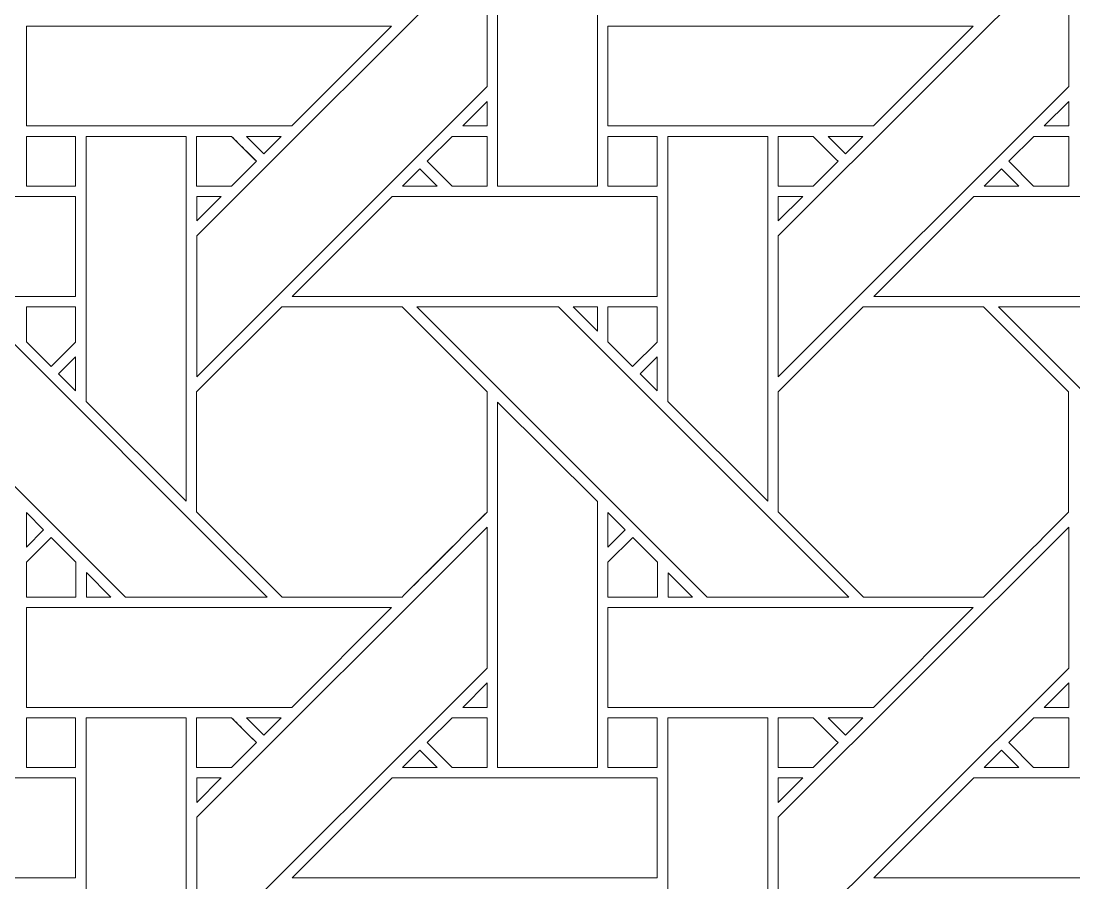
# Model space of a CAD drawing. Header units: inches. Extents: x 5.4 to 19.4, y 5.6 to 12.6.
# Drawn here: x 7.116 to 8.833, y 9.34 to 10.746 of the extents above; entities that cross this region are included whole.
import ezdxf

# ---------------------------------------------------------------- set-up
doc = ezdxf.new("R2010")
doc.units = ezdxf.units.IN
doc.header["$MEASUREMENT"] = 0
doc.layers.add('Design', color=7, linetype='Continuous', lineweight=0)

msp = doc.modelspace()

# ---------------------------------------------------------------- linework, layer by layer
at = {"layer": 'Design'}
for points, knots in [([(5.3829, 12.5948), (5.3829, 12.5948), (5.3829, 5.5948), (5.3829, 5.5948), (5.3829, 5.5948), (19.3829, 5.5948), (19.3829, 5.5948), (19.3829, 5.5948), (19.3829, 12.5948), (19.3829, 12.5948), (19.3829, 12.5948), (5.3829, 12.5948), (5.3829, 12.5948)], [0, 0, 0, 0, 1, 1, 1, 2, 2, 2, 3, 3, 3, 4, 4, 4, 4]), ([(5.8069, 12.1914), (5.8069, 12.1914), (5.8069, 5.9981), (5.8069, 5.9981), (5.8069, 5.9981), (18.9588, 5.9981), (18.9588, 5.9981), (18.9588, 5.9981), (18.9588, 12.1914), (18.9588, 12.1914), (18.9588, 12.1914), (5.8069, 12.1914), (5.8069, 12.1914)], [0, 0, 0, 0, 1, 1, 1, 2, 2, 2, 3, 3, 3, 4, 4, 4, 4]), ([(7.8932, 10.4769), (7.8932, 10.4769), (7.8932, 11.0727), (7.8932, 11.0727), (7.8932, 11.0727), (8.056, 10.9106), (8.056, 10.9106), (8.056, 10.9106), (8.056, 10.4769), (8.056, 10.4769), (8.056, 10.4769), (7.8932, 10.4769), (7.8932, 10.4769)], [0, 0, 0, 0, 1, 1, 1, 2, 2, 2, 3, 3, 3, 4, 4, 4, 4]), ([(7.8761, 10.6391), (7.8761, 10.6391), (7.4024, 10.1655), (7.4024, 10.1655), (7.4024, 10.1655), (7.4024, 10.3956), (7.4024, 10.3956), (7.4024, 10.3956), (7.8761, 10.8692), (7.8761, 10.8692), (7.8761, 10.8692), (7.8761, 10.6391), (7.8761, 10.6391)], [0, 0, 0, 0, 1, 1, 1, 2, 2, 2, 3, 3, 3, 4, 4, 4, 4]), ([(8.8248, 10.6391), (8.8248, 10.6391), (8.3511, 10.1655), (8.3511, 10.1655), (8.3511, 10.1655), (8.3511, 10.3956), (8.3511, 10.3956), (8.3511, 10.3956), (8.8248, 10.8692), (8.8248, 10.8692), (8.8248, 10.8692), (8.8248, 10.6391), (8.8248, 10.6391)], [0, 0, 0, 0, 1, 1, 1, 2, 2, 2, 3, 3, 3, 4, 4, 4, 4]), ([(7.7203, 10.7376), (7.7203, 10.7376), (7.5575, 10.5749), (7.5575, 10.5749), (7.5575, 10.5749), (7.1246, 10.5749), (7.1246, 10.5749), (7.1246, 10.5749), (7.1246, 10.7376), (7.1246, 10.7376), (7.1246, 10.7376), (7.7203, 10.7376), (7.7203, 10.7376)], [0, 0, 0, 0, 1, 1, 1, 2, 2, 2, 3, 3, 3, 4, 4, 4, 4]), ([(8.669, 10.7376), (8.669, 10.7376), (8.5062, 10.5749), (8.5062, 10.5749), (8.5062, 10.5749), (8.0733, 10.5749), (8.0733, 10.5749), (8.0733, 10.5749), (8.0733, 10.7376), (8.0733, 10.7376), (8.0733, 10.7376), (8.669, 10.7376), (8.669, 10.7376)], [0, 0, 0, 0, 1, 1, 1, 2, 2, 2, 3, 3, 3, 4, 4, 4, 4]), ([(7.8761, 10.575), (7.8761, 10.575), (7.8363, 10.575), (7.8363, 10.575), (7.8363, 10.575), (7.8761, 10.6147), (7.8761, 10.6147), (7.8761, 10.6147), (7.8761, 10.575), (7.8761, 10.575)], [0, 0, 0, 0, 1, 1, 1, 2, 2, 2, 3, 3, 3, 3]), ([(8.8248, 10.575), (8.8248, 10.575), (8.785, 10.575), (8.785, 10.575), (8.785, 10.575), (8.8248, 10.6147), (8.8248, 10.6147), (8.8248, 10.6147), (8.8248, 10.575), (8.8248, 10.575)], [0, 0, 0, 0, 1, 1, 1, 2, 2, 2, 3, 3, 3, 3]), ([(7.1245, 10.5577), (7.1245, 10.5577), (7.2047, 10.5577), (7.2047, 10.5577), (7.2047, 10.5577), (7.2047, 10.4769), (7.2047, 10.4769), (7.2047, 10.4769), (7.1245, 10.4769), (7.1245, 10.4769), (7.1245, 10.4769), (7.1245, 10.5577), (7.1245, 10.5577)], [0, 0, 0, 0, 1, 1, 1, 2, 2, 2, 3, 3, 3, 4, 4, 4, 4]), ([(7.2047, 10.5577), (7.2047, 10.5577), (7.2047, 10.4769), (7.2047, 10.4769), (7.2047, 10.4769), (7.1245, 10.4769), (7.1245, 10.4769), (7.1245, 10.4769), (7.1245, 10.5577), (7.1245, 10.5577), (7.1245, 10.5577), (7.2047, 10.5577), (7.2047, 10.5577)], [0, 0, 0, 0, 1, 1, 1, 2, 2, 2, 3, 3, 3, 4, 4, 4, 4]), ([(7.3853, 10.5577), (7.3853, 10.5577), (7.3853, 9.9626), (7.3853, 9.9626), (7.3853, 9.9626), (7.2223, 10.1255), (7.2223, 10.1255), (7.2223, 10.1255), (7.2223, 10.5577), (7.2223, 10.5577), (7.2223, 10.5577), (7.3853, 10.5577), (7.3853, 10.5577)], [0, 0, 0, 0, 1, 1, 1, 2, 2, 2, 3, 3, 3, 4, 4, 4, 4]), ([(7.4594, 10.5577), (7.4646, 10.5526), (7.4953, 10.5218), (7.4997, 10.5173), (7.4997, 10.5173), (7.4593, 10.4769), (7.4593, 10.4769), (7.4593, 10.4769), (7.4023, 10.4769), (7.4023, 10.4769), (7.4023, 10.4769), (7.4023, 10.5577), (7.4023, 10.5577), (7.4023, 10.5577), (7.4594, 10.5577), (7.4594, 10.5577)], [0, 0, 0, 0, 1, 1, 1, 2, 2, 2, 3, 3, 3, 4, 4, 4, 5, 5, 5, 5]), ([(7.4839, 10.5332), (7.4839, 10.5332), (7.4997, 10.5173), (7.4997, 10.5173), (7.4997, 10.5173), (7.4593, 10.4769), (7.4593, 10.4769), (7.4593, 10.4769), (7.4023, 10.4769), (7.4023, 10.4769), (7.4023, 10.4769), (7.4023, 10.5577), (7.4023, 10.5577), (7.4023, 10.5577), (7.4594, 10.5577), (7.4594, 10.5577), (7.4648, 10.5524), (7.4747, 10.5425), (7.4839, 10.5332)], [0, 0, 0, 0, 1, 1, 1, 2, 2, 2, 3, 3, 3, 4, 4, 4, 5, 5, 5, 6, 6, 6, 6]), ([(7.4838, 10.5577), (7.4838, 10.5577), (7.5403, 10.5577), (7.5403, 10.5577), (7.5403, 10.5577), (7.512, 10.5295), (7.512, 10.5295), (7.512, 10.5295), (7.4838, 10.5577), (7.4838, 10.5577)], [0, 0, 0, 0, 1, 1, 1, 2, 2, 2, 3, 3, 3, 3]), ([(7.876, 10.5577), (7.876, 10.5577), (7.876, 10.4769), (7.876, 10.4769), (7.876, 10.4769), (7.8189, 10.4769), (7.8189, 10.4769), (7.8189, 10.4769), (7.7786, 10.5173), (7.7786, 10.5173), (7.7786, 10.5173), (7.819, 10.5577), (7.819, 10.5577), (7.819, 10.5577), (7.876, 10.5577), (7.876, 10.5577)], [0, 0, 0, 0, 1, 1, 1, 2, 2, 2, 3, 3, 3, 4, 4, 4, 5, 5, 5, 5]), ([(7.7786, 10.5173), (7.7786, 10.5173), (7.819, 10.5577), (7.819, 10.5577), (7.819, 10.5577), (7.876, 10.5577), (7.876, 10.5577), (7.876, 10.5577), (7.876, 10.4769), (7.876, 10.4769), (7.876, 10.4769), (7.8189, 10.4769), (7.8189, 10.4769), (7.8189, 10.4769), (7.7786, 10.5173), (7.7786, 10.5173)], [0, 0, 0, 0, 1, 1, 1, 2, 2, 2, 3, 3, 3, 4, 4, 4, 5, 5, 5, 5]), ([(8.1535, 10.4769), (8.1535, 10.4769), (8.0732, 10.4769), (8.0732, 10.4769), (8.0732, 10.4769), (8.0732, 10.5577), (8.0732, 10.5577), (8.0732, 10.5577), (8.1535, 10.5577), (8.1535, 10.5577), (8.1535, 10.5577), (8.1535, 10.4769), (8.1535, 10.4769)], [0, 0, 0, 0, 1, 1, 1, 2, 2, 2, 3, 3, 3, 4, 4, 4, 4]), ([(8.1535, 10.5577), (8.1535, 10.5577), (8.1535, 10.4769), (8.1535, 10.4769), (8.1535, 10.4769), (8.0732, 10.4769), (8.0732, 10.4769), (8.0732, 10.4769), (8.0732, 10.5577), (8.0732, 10.5577), (8.0732, 10.5577), (8.1535, 10.5577), (8.1535, 10.5577)], [0, 0, 0, 0, 1, 1, 1, 2, 2, 2, 3, 3, 3, 4, 4, 4, 4]), ([(8.1711, 10.1255), (8.1711, 10.1255), (8.1711, 10.5577), (8.1711, 10.5577), (8.1711, 10.5577), (8.334, 10.5577), (8.334, 10.5577), (8.334, 10.5577), (8.334, 9.9626), (8.334, 9.9626), (8.334, 9.9626), (8.1711, 10.1255), (8.1711, 10.1255)], [0, 0, 0, 0, 1, 1, 1, 2, 2, 2, 3, 3, 3, 4, 4, 4, 4]), ([(8.4081, 10.5577), (8.4133, 10.5526), (8.4441, 10.5218), (8.4485, 10.5173), (8.4485, 10.5173), (8.4081, 10.4769), (8.4081, 10.4769), (8.4081, 10.4769), (8.3511, 10.4769), (8.3511, 10.4769), (8.3511, 10.4769), (8.3511, 10.5577), (8.3511, 10.5577), (8.3511, 10.5577), (8.4081, 10.5577), (8.4081, 10.5577)], [0, 0, 0, 0, 1, 1, 1, 2, 2, 2, 3, 3, 3, 4, 4, 4, 5, 5, 5, 5]), ([(8.4485, 10.5173), (8.4485, 10.5173), (8.4081, 10.4769), (8.4081, 10.4769), (8.4081, 10.4769), (8.3511, 10.4769), (8.3511, 10.4769), (8.3511, 10.4769), (8.3511, 10.5577), (8.3511, 10.5577), (8.3511, 10.5577), (8.4081, 10.5577), (8.4081, 10.5577), (8.4134, 10.5525), (8.4442, 10.5217), (8.4485, 10.5173)], [0, 0, 0, 0, 1, 1, 1, 2, 2, 2, 3, 3, 3, 4, 4, 4, 5, 5, 5, 5]), ([(8.4326, 10.5577), (8.4326, 10.5577), (8.489, 10.5577), (8.489, 10.5577), (8.489, 10.5577), (8.4607, 10.5295), (8.4607, 10.5295), (8.4607, 10.5295), (8.4326, 10.5577), (8.4326, 10.5577)], [0, 0, 0, 0, 1, 1, 1, 2, 2, 2, 3, 3, 3, 3]), ([(8.8248, 10.5577), (8.8248, 10.5577), (8.8248, 10.4769), (8.8248, 10.4769), (8.8248, 10.4769), (8.7676, 10.4769), (8.7676, 10.4769), (8.7676, 10.4769), (8.7273, 10.5173), (8.7273, 10.5173), (8.7273, 10.5173), (8.7677, 10.5577), (8.7677, 10.5577), (8.7677, 10.5577), (8.8248, 10.5577), (8.8248, 10.5577)], [0, 0, 0, 0, 1, 1, 1, 2, 2, 2, 3, 3, 3, 4, 4, 4, 5, 5, 5, 5]), ([(8.7273, 10.5173), (8.7273, 10.5173), (8.7677, 10.5577), (8.7677, 10.5577), (8.7677, 10.5577), (8.8248, 10.5577), (8.8248, 10.5577), (8.8248, 10.5577), (8.8248, 10.4769), (8.8248, 10.4769), (8.8248, 10.4769), (8.7676, 10.4769), (8.7676, 10.4769), (8.7676, 10.4769), (8.7273, 10.5173), (8.7273, 10.5173)], [0, 0, 0, 0, 1, 1, 1, 2, 2, 2, 3, 3, 3, 4, 4, 4, 5, 5, 5, 5]), ([(7.7947, 10.4769), (7.7947, 10.4769), (7.7382, 10.4769), (7.7382, 10.4769), (7.7382, 10.4769), (7.7665, 10.5052), (7.7665, 10.5052), (7.7665, 10.5052), (7.7947, 10.4769), (7.7947, 10.4769)], [0, 0, 0, 0, 1, 1, 1, 2, 2, 2, 3, 3, 3, 3]), ([(8.7435, 10.4769), (8.7435, 10.4769), (8.687, 10.4769), (8.687, 10.4769), (8.687, 10.4769), (8.7152, 10.5052), (8.7152, 10.5052), (8.7152, 10.5052), (8.7435, 10.4769), (8.7435, 10.4769)], [0, 0, 0, 0, 1, 1, 1, 2, 2, 2, 3, 3, 3, 3]), ([(6.7724, 10.4598), (6.7724, 10.4598), (7.2048, 10.4598), (7.2048, 10.4598), (7.2048, 10.4598), (7.2048, 10.2969), (7.2048, 10.2969), (7.2048, 10.2969), (6.6095, 10.2969), (6.6095, 10.2969), (6.6095, 10.2969), (6.7724, 10.4598), (6.7724, 10.4598)], [0, 0, 0, 0, 1, 1, 1, 2, 2, 2, 3, 3, 3, 4, 4, 4, 4]), ([(7.4422, 10.4598), (7.4422, 10.4598), (7.4024, 10.4199), (7.4024, 10.4199), (7.4024, 10.4199), (7.4024, 10.4598), (7.4024, 10.4598), (7.4024, 10.4598), (7.4422, 10.4598), (7.4422, 10.4598)], [0, 0, 0, 0, 1, 1, 1, 2, 2, 2, 3, 3, 3, 3]), ([(8.1535, 10.4598), (8.1535, 10.4598), (8.1535, 10.2969), (8.1535, 10.2969), (8.1535, 10.2969), (7.5582, 10.2969), (7.5582, 10.2969), (7.5582, 10.2969), (7.7211, 10.4598), (7.7211, 10.4598), (7.7211, 10.4598), (8.1535, 10.4598), (8.1535, 10.4598)], [0, 0, 0, 0, 1, 1, 1, 2, 2, 2, 3, 3, 3, 4, 4, 4, 4]), ([(8.391, 10.4598), (8.391, 10.4598), (8.3511, 10.4199), (8.3511, 10.4199), (8.3511, 10.4199), (8.3511, 10.4598), (8.3511, 10.4598), (8.3511, 10.4598), (8.391, 10.4598), (8.391, 10.4598)], [0, 0, 0, 0, 1, 1, 1, 2, 2, 2, 3, 3, 3, 3]), ([(9.1022, 10.4598), (9.1022, 10.4598), (9.1022, 10.2969), (9.1022, 10.2969), (9.1022, 10.2969), (8.507, 10.2969), (8.507, 10.2969), (8.507, 10.2969), (8.6698, 10.4598), (8.6698, 10.4598), (8.6698, 10.4598), (9.1022, 10.4598), (9.1022, 10.4598)], [0, 0, 0, 0, 1, 1, 1, 2, 2, 2, 3, 3, 3, 4, 4, 4, 4]), ([(7.0438, 10.2798), (7.0438, 10.2798), (7.5174, 9.8062), (7.5174, 9.8062), (7.5174, 9.8062), (7.2864, 9.8062), (7.2864, 9.8062), (7.2864, 9.8062), (6.8128, 10.2798), (6.8128, 10.2798), (6.8128, 10.2798), (7.0438, 10.2798), (7.0438, 10.2798)], [0, 0, 0, 0, 1, 1, 1, 2, 2, 2, 3, 3, 3, 4, 4, 4, 4]), ([(7.2047, 10.2798), (7.2047, 10.2798), (7.2047, 10.2222), (7.2047, 10.2222), (7.2047, 10.2222), (7.1648, 10.1823), (7.1648, 10.1823), (7.1648, 10.1823), (7.1245, 10.2226), (7.1245, 10.2226), (7.1245, 10.2226), (7.1245, 10.2798), (7.1245, 10.2798), (7.1245, 10.2798), (7.2047, 10.2798), (7.2047, 10.2798)], [0, 0, 0, 0, 1, 1, 1, 2, 2, 2, 3, 3, 3, 4, 4, 4, 5, 5, 5, 5]), ([(7.1648, 10.1823), (7.1648, 10.1823), (7.1245, 10.2226), (7.1245, 10.2226), (7.1245, 10.2226), (7.1245, 10.2798), (7.1245, 10.2798), (7.1245, 10.2798), (7.2047, 10.2798), (7.2047, 10.2798), (7.2047, 10.2798), (7.2047, 10.2222), (7.2047, 10.2222), (7.2047, 10.2222), (7.1648, 10.1823), (7.1648, 10.1823)], [0, 0, 0, 0, 1, 1, 1, 2, 2, 2, 3, 3, 3, 4, 4, 4, 5, 5, 5, 5]), ([(7.5411, 10.2798), (7.5411, 10.2798), (7.7373, 10.2798), (7.7373, 10.2798), (7.7373, 10.2798), (7.876, 10.1411), (7.876, 10.1411), (7.876, 10.1411), (7.876, 9.9449), (7.876, 9.9449), (7.8582, 9.9269), (7.7463, 9.8152), (7.7373, 9.8062), (7.7373, 9.8062), (7.5416, 9.8062), (7.5416, 9.8062), (7.5416, 9.8062), (7.4023, 9.9454), (7.4023, 9.9454), (7.4023, 9.9454), (7.4023, 10.1411), (7.4023, 10.1411), (7.4023, 10.1411), (7.5411, 10.2798), (7.5411, 10.2798)], [0, 0, 0, 0, 1, 1, 1, 2, 2, 2, 3, 3, 3, 4, 4, 4, 5, 5, 5, 6, 6, 6, 7, 7, 7, 8, 8, 8, 8]), ([(7.876, 10.1411), (7.876, 10.1411), (7.876, 9.9449), (7.876, 9.9449), (7.858, 9.9267), (7.7461, 9.815), (7.7373, 9.8062), (7.7373, 9.8062), (7.5416, 9.8062), (7.5416, 9.8062), (7.5416, 9.8062), (7.4023, 9.9454), (7.4023, 9.9454), (7.4023, 9.9454), (7.4023, 10.1411), (7.4023, 10.1411), (7.4023, 10.1411), (7.5411, 10.2798), (7.5411, 10.2798), (7.5411, 10.2798), (7.7373, 10.2798), (7.7373, 10.2798), (7.7373, 10.2798), (7.876, 10.1411), (7.876, 10.1411)], [0, 0, 0, 0, 1, 1, 1, 2, 2, 2, 3, 3, 3, 4, 4, 4, 5, 5, 5, 6, 6, 6, 7, 7, 7, 8, 8, 8, 8]), ([(8.4661, 9.8062), (8.4661, 9.8062), (8.2351, 9.8062), (8.2351, 9.8062), (8.2351, 9.8062), (7.7616, 10.2798), (7.7616, 10.2798), (7.7616, 10.2798), (7.9925, 10.2798), (7.9925, 10.2798), (7.9925, 10.2798), (8.4661, 9.8062), (8.4661, 9.8062)], [0, 0, 0, 0, 1, 1, 1, 2, 2, 2, 3, 3, 3, 4, 4, 4, 4]), ([(8.0166, 10.2798), (8.0166, 10.2798), (8.0561, 10.2798), (8.0561, 10.2798), (8.0561, 10.2798), (8.0561, 10.24), (8.0561, 10.24), (8.0561, 10.24), (8.0166, 10.2798), (8.0166, 10.2798)], [0, 0, 0, 0, 1, 1, 1, 2, 2, 2, 3, 3, 3, 3]), ([(8.1535, 10.2798), (8.1535, 10.2798), (8.1535, 10.2222), (8.1535, 10.2222), (8.1535, 10.2222), (8.1135, 10.1823), (8.1135, 10.1823), (8.1135, 10.1823), (8.0732, 10.2226), (8.0732, 10.2226), (8.0732, 10.2226), (8.0732, 10.2798), (8.0732, 10.2798), (8.0732, 10.2798), (8.1535, 10.2798), (8.1535, 10.2798)], [0, 0, 0, 0, 1, 1, 1, 2, 2, 2, 3, 3, 3, 4, 4, 4, 5, 5, 5, 5]), ([(8.1535, 10.2222), (8.1535, 10.2222), (8.1135, 10.1823), (8.1135, 10.1823), (8.1135, 10.1823), (8.0732, 10.2226), (8.0732, 10.2226), (8.0732, 10.2226), (8.0732, 10.2798), (8.0732, 10.2798), (8.0732, 10.2798), (8.1535, 10.2798), (8.1535, 10.2798), (8.1535, 10.2798), (8.1535, 10.2222), (8.1535, 10.2222)], [0, 0, 0, 0, 1, 1, 1, 2, 2, 2, 3, 3, 3, 4, 4, 4, 5, 5, 5, 5]), ([(8.4898, 10.2798), (8.4898, 10.2798), (8.686, 10.2798), (8.686, 10.2798), (8.686, 10.2798), (8.8247, 10.1411), (8.8247, 10.1411), (8.8247, 10.1411), (8.8247, 9.9449), (8.8247, 9.9449), (8.8069, 9.9269), (8.695, 9.8152), (8.686, 9.8062), (8.686, 9.8062), (8.4903, 9.8062), (8.4903, 9.8062), (8.4903, 9.8062), (8.3511, 9.9454), (8.3511, 9.9454), (8.3511, 9.9454), (8.3511, 10.1411), (8.3511, 10.1411), (8.3511, 10.1411), (8.4898, 10.2798), (8.4898, 10.2798)], [0, 0, 0, 0, 1, 1, 1, 2, 2, 2, 3, 3, 3, 4, 4, 4, 5, 5, 5, 6, 6, 6, 7, 7, 7, 8, 8, 8, 8]), ([(8.8247, 10.1411), (8.8247, 10.1411), (8.8247, 9.9449), (8.8247, 9.9449), (8.8069, 9.9269), (8.695, 9.8152), (8.686, 9.8062), (8.686, 9.8062), (8.4903, 9.8062), (8.4903, 9.8062), (8.4903, 9.8062), (8.3511, 9.9454), (8.3511, 9.9454), (8.3511, 9.9454), (8.3511, 10.1411), (8.3511, 10.1411), (8.3511, 10.1411), (8.4898, 10.2798), (8.4898, 10.2798), (8.4898, 10.2798), (8.686, 10.2798), (8.686, 10.2798), (8.686, 10.2798), (8.8247, 10.1411), (8.8247, 10.1411)], [0, 0, 0, 0, 1, 1, 1, 2, 2, 2, 3, 3, 3, 4, 4, 4, 5, 5, 5, 6, 6, 6, 7, 7, 7, 8, 8, 8, 8]), ([(9.4149, 9.8062), (9.4149, 9.8062), (9.1838, 9.8062), (9.1838, 9.8062), (9.1838, 9.8062), (8.7103, 10.2798), (8.7103, 10.2798), (8.7103, 10.2798), (8.9412, 10.2798), (8.9412, 10.2798), (8.9412, 10.2798), (9.4149, 9.8062), (9.4149, 9.8062)], [0, 0, 0, 0, 1, 1, 1, 2, 2, 2, 3, 3, 3, 4, 4, 4, 4]), ([(7.2048, 10.198), (7.2048, 10.198), (7.2048, 10.1428), (7.2048, 10.1428), (7.2048, 10.1428), (7.177, 10.1702), (7.177, 10.1702), (7.177, 10.1702), (7.2048, 10.198), (7.2048, 10.198)], [0, 0, 0, 0, 1, 1, 1, 2, 2, 2, 3, 3, 3, 3]), ([(8.1535, 10.198), (8.1535, 10.198), (8.1535, 10.1428), (8.1535, 10.1428), (8.1535, 10.1428), (8.1258, 10.1702), (8.1258, 10.1702), (8.1258, 10.1702), (8.1535, 10.198), (8.1535, 10.198)], [0, 0, 0, 0, 1, 1, 1, 2, 2, 2, 3, 3, 3, 3]), ([(7.8932, 9.5282), (7.8932, 9.5282), (7.8932, 10.124), (7.8932, 10.124), (7.8932, 10.124), (8.056, 9.9619), (8.056, 9.9619), (8.056, 9.9619), (8.056, 9.5282), (8.056, 9.5282), (8.056, 9.5282), (7.8932, 9.5282), (7.8932, 9.5282)], [0, 0, 0, 0, 1, 1, 1, 2, 2, 2, 3, 3, 3, 4, 4, 4, 4]), ([(7.1246, 9.8876), (7.1246, 9.8876), (7.1246, 9.9444), (7.1246, 9.9444), (7.1246, 9.9444), (7.1527, 9.9158), (7.1527, 9.9158), (7.1527, 9.9158), (7.1246, 9.8876), (7.1246, 9.8876)], [0, 0, 0, 0, 1, 1, 1, 2, 2, 2, 3, 3, 3, 3]), ([(8.0733, 9.8876), (8.0733, 9.8876), (8.0733, 9.9444), (8.0733, 9.9444), (8.0733, 9.9444), (8.1015, 9.9158), (8.1015, 9.9158), (8.1015, 9.9158), (8.0733, 9.8876), (8.0733, 9.8876)], [0, 0, 0, 0, 1, 1, 1, 2, 2, 2, 3, 3, 3, 3]), ([(7.4024, 9.4468), (7.4024, 9.4468), (7.8761, 9.9204), (7.8761, 9.9204), (7.8761, 9.9204), (7.8761, 9.6904), (7.8761, 9.6904), (7.8761, 9.6904), (7.4024, 9.2167), (7.4024, 9.2167), (7.4024, 9.2167), (7.4024, 9.4468), (7.4024, 9.4468)], [0, 0, 0, 0, 1, 1, 1, 2, 2, 2, 3, 3, 3, 4, 4, 4, 4]), ([(8.8248, 9.6904), (8.8248, 9.6904), (8.3511, 9.2167), (8.3511, 9.2167), (8.3511, 9.2167), (8.3511, 9.4468), (8.3511, 9.4468), (8.3511, 9.4468), (8.8248, 9.9204), (8.8248, 9.9204), (8.8248, 9.9204), (8.8248, 9.6904), (8.8248, 9.6904)], [0, 0, 0, 0, 1, 1, 1, 2, 2, 2, 3, 3, 3, 4, 4, 4, 4]), ([(7.1245, 9.8059), (7.1245, 9.8059), (7.1245, 9.8632), (7.1245, 9.8632), (7.1245, 9.8632), (7.1648, 9.9036), (7.1648, 9.9036), (7.1648, 9.9036), (7.2051, 9.8632), (7.2051, 9.8632), (7.2051, 9.8632), (7.2051, 9.8059), (7.2051, 9.8059), (7.2051, 9.8059), (7.1245, 9.8059), (7.1245, 9.8059)], [0, 0, 0, 0, 1, 1, 1, 2, 2, 2, 3, 3, 3, 4, 4, 4, 5, 5, 5, 5]), ([(7.1648, 9.9036), (7.1648, 9.9036), (7.2051, 9.8632), (7.2051, 9.8632), (7.2051, 9.8632), (7.2051, 9.8059), (7.2051, 9.8059), (7.2051, 9.8059), (7.1245, 9.8059), (7.1245, 9.8059), (7.1245, 9.8059), (7.1245, 9.8632), (7.1245, 9.8632), (7.1245, 9.8632), (7.1648, 9.9036), (7.1648, 9.9036)], [0, 0, 0, 0, 1, 1, 1, 2, 2, 2, 3, 3, 3, 4, 4, 4, 5, 5, 5, 5]), ([(8.0732, 9.8059), (8.0732, 9.8059), (8.0732, 9.8632), (8.0732, 9.8632), (8.0732, 9.8632), (8.1136, 9.9036), (8.1136, 9.9036), (8.1136, 9.9036), (8.1539, 9.8632), (8.1539, 9.8632), (8.1539, 9.8632), (8.1539, 9.8059), (8.1539, 9.8059), (8.1539, 9.8059), (8.0732, 9.8059), (8.0732, 9.8059)], [0, 0, 0, 0, 1, 1, 1, 2, 2, 2, 3, 3, 3, 4, 4, 4, 5, 5, 5, 5]), ([(8.1136, 9.9036), (8.1136, 9.9036), (8.1539, 9.8632), (8.1539, 9.8632), (8.1539, 9.8632), (8.1539, 9.8059), (8.1539, 9.8059), (8.1539, 9.8059), (8.0732, 9.8059), (8.0732, 9.8059), (8.0732, 9.8059), (8.0732, 9.8632), (8.0732, 9.8632), (8.0732, 9.8632), (8.1136, 9.9036), (8.1136, 9.9036)], [0, 0, 0, 0, 1, 1, 1, 2, 2, 2, 3, 3, 3, 4, 4, 4, 5, 5, 5, 5]), ([(7.2225, 9.8062), (7.2225, 9.8062), (7.2225, 9.846), (7.2225, 9.846), (7.2225, 9.846), (7.2622, 9.8062), (7.2622, 9.8062), (7.2622, 9.8062), (7.2225, 9.8062), (7.2225, 9.8062)], [0, 0, 0, 0, 1, 1, 1, 2, 2, 2, 3, 3, 3, 3]), ([(8.1712, 9.8062), (8.1712, 9.8062), (8.1712, 9.8459), (8.1712, 9.8459), (8.1712, 9.8459), (8.2109, 9.8062), (8.2109, 9.8062), (8.2109, 9.8062), (8.1712, 9.8062), (8.1712, 9.8062)], [0, 0, 0, 0, 1, 1, 1, 2, 2, 2, 3, 3, 3, 3]), ([(7.1246, 9.6262), (7.1246, 9.6262), (7.1246, 9.7889), (7.1246, 9.7889), (7.1246, 9.7889), (7.7202, 9.7889), (7.7202, 9.7889), (7.7202, 9.7889), (7.5575, 9.6262), (7.5575, 9.6262), (7.5575, 9.6262), (7.1246, 9.6262), (7.1246, 9.6262)], [0, 0, 0, 0, 1, 1, 1, 2, 2, 2, 3, 3, 3, 4, 4, 4, 4]), ([(8.669, 9.7889), (8.669, 9.7889), (8.5062, 9.6262), (8.5062, 9.6262), (8.5062, 9.6262), (8.0733, 9.6262), (8.0733, 9.6262), (8.0733, 9.6262), (8.0733, 9.7889), (8.0733, 9.7889), (8.0733, 9.7889), (8.669, 9.7889), (8.669, 9.7889)], [0, 0, 0, 0, 1, 1, 1, 2, 2, 2, 3, 3, 3, 4, 4, 4, 4]), ([(7.8363, 9.6262), (7.8363, 9.6262), (7.8761, 9.666), (7.8761, 9.666), (7.8761, 9.666), (7.8761, 9.6262), (7.8761, 9.6262), (7.8761, 9.6262), (7.8363, 9.6262), (7.8363, 9.6262)], [0, 0, 0, 0, 1, 1, 1, 2, 2, 2, 3, 3, 3, 3]), ([(8.8248, 9.6262), (8.8248, 9.6262), (8.785, 9.6262), (8.785, 9.6262), (8.785, 9.6262), (8.8248, 9.666), (8.8248, 9.666), (8.8248, 9.666), (8.8248, 9.6262), (8.8248, 9.6262)], [0, 0, 0, 0, 1, 1, 1, 2, 2, 2, 3, 3, 3, 3]), ([(7.1245, 9.609), (7.1245, 9.609), (7.2047, 9.609), (7.2047, 9.609), (7.2047, 9.609), (7.2047, 9.5282), (7.2047, 9.5282), (7.2047, 9.5282), (7.1245, 9.5282), (7.1245, 9.5282), (7.1245, 9.5282), (7.1245, 9.609), (7.1245, 9.609)], [0, 0, 0, 0, 1, 1, 1, 2, 2, 2, 3, 3, 3, 4, 4, 4, 4]), ([(7.2047, 9.609), (7.2047, 9.609), (7.2047, 9.5282), (7.2047, 9.5282), (7.2047, 9.5282), (7.1245, 9.5282), (7.1245, 9.5282), (7.1245, 9.5282), (7.1245, 9.609), (7.1245, 9.609), (7.1245, 9.609), (7.2047, 9.609), (7.2047, 9.609)], [0, 0, 0, 0, 1, 1, 1, 2, 2, 2, 3, 3, 3, 4, 4, 4, 4]), ([(7.3853, 9.609), (7.3853, 9.609), (7.3853, 9.0138), (7.3853, 9.0138), (7.3853, 9.0138), (7.2223, 9.1768), (7.2223, 9.1768), (7.2223, 9.1768), (7.2223, 9.609), (7.2223, 9.609), (7.2223, 9.609), (7.3853, 9.609), (7.3853, 9.609)], [0, 0, 0, 0, 1, 1, 1, 2, 2, 2, 3, 3, 3, 4, 4, 4, 4]), ([(7.4594, 9.609), (7.4646, 9.6038), (7.4953, 9.573), (7.4998, 9.5686), (7.4998, 9.5686), (7.4593, 9.5282), (7.4593, 9.5282), (7.4593, 9.5282), (7.4023, 9.5282), (7.4023, 9.5282), (7.4023, 9.5282), (7.4023, 9.609), (7.4023, 9.609), (7.4023, 9.609), (7.4594, 9.609), (7.4594, 9.609)], [0, 0, 0, 0, 1, 1, 1, 2, 2, 2, 3, 3, 3, 4, 4, 4, 5, 5, 5, 5]), ([(7.4841, 9.5843), (7.4841, 9.5843), (7.4998, 9.5686), (7.4998, 9.5686), (7.4998, 9.5686), (7.4593, 9.5282), (7.4593, 9.5282), (7.4593, 9.5282), (7.4023, 9.5282), (7.4023, 9.5282), (7.4023, 9.5282), (7.4023, 9.609), (7.4023, 9.609), (7.4023, 9.609), (7.4594, 9.609), (7.4594, 9.609), (7.4648, 9.6036), (7.4748, 9.5936), (7.4841, 9.5843)], [0, 0, 0, 0, 1, 1, 1, 2, 2, 2, 3, 3, 3, 4, 4, 4, 5, 5, 5, 6, 6, 6, 6]), ([(7.4838, 9.609), (7.4838, 9.609), (7.5403, 9.609), (7.5403, 9.609), (7.5403, 9.609), (7.512, 9.5808), (7.512, 9.5808), (7.512, 9.5808), (7.4838, 9.609), (7.4838, 9.609)], [0, 0, 0, 0, 1, 1, 1, 2, 2, 2, 3, 3, 3, 3]), ([(7.876, 9.609), (7.876, 9.609), (7.876, 9.5282), (7.876, 9.5282), (7.876, 9.5282), (7.8189, 9.5282), (7.8189, 9.5282), (7.8189, 9.5282), (7.7786, 9.5686), (7.7786, 9.5686), (7.7786, 9.5686), (7.819, 9.609), (7.819, 9.609), (7.819, 9.609), (7.876, 9.609), (7.876, 9.609)], [0, 0, 0, 0, 1, 1, 1, 2, 2, 2, 3, 3, 3, 4, 4, 4, 5, 5, 5, 5]), ([(7.7786, 9.5686), (7.7786, 9.5686), (7.819, 9.609), (7.819, 9.609), (7.819, 9.609), (7.876, 9.609), (7.876, 9.609), (7.876, 9.609), (7.876, 9.5282), (7.876, 9.5282), (7.876, 9.5282), (7.8189, 9.5282), (7.8189, 9.5282), (7.8189, 9.5282), (7.7786, 9.5686), (7.7786, 9.5686)], [0, 0, 0, 0, 1, 1, 1, 2, 2, 2, 3, 3, 3, 4, 4, 4, 5, 5, 5, 5]), ([(8.1535, 9.5282), (8.1535, 9.5282), (8.0732, 9.5282), (8.0732, 9.5282), (8.0732, 9.5282), (8.0732, 9.609), (8.0732, 9.609), (8.0732, 9.609), (8.1535, 9.609), (8.1535, 9.609), (8.1535, 9.609), (8.1535, 9.5282), (8.1535, 9.5282)], [0, 0, 0, 0, 1, 1, 1, 2, 2, 2, 3, 3, 3, 4, 4, 4, 4]), ([(8.1535, 9.609), (8.1535, 9.609), (8.1535, 9.5282), (8.1535, 9.5282), (8.1535, 9.5282), (8.0732, 9.5282), (8.0732, 9.5282), (8.0732, 9.5282), (8.0732, 9.609), (8.0732, 9.609), (8.0732, 9.609), (8.1535, 9.609), (8.1535, 9.609)], [0, 0, 0, 0, 1, 1, 1, 2, 2, 2, 3, 3, 3, 4, 4, 4, 4]), ([(8.334, 9.609), (8.334, 9.609), (8.334, 9.0138), (8.334, 9.0138), (8.334, 9.0138), (8.1711, 9.1768), (8.1711, 9.1768), (8.1711, 9.1768), (8.1711, 9.609), (8.1711, 9.609), (8.1711, 9.609), (8.334, 9.609), (8.334, 9.609)], [0, 0, 0, 0, 1, 1, 1, 2, 2, 2, 3, 3, 3, 4, 4, 4, 4]), ([(8.4081, 9.609), (8.4133, 9.6038), (8.4441, 9.573), (8.4485, 9.5686), (8.4485, 9.5686), (8.4081, 9.5282), (8.4081, 9.5282), (8.4081, 9.5282), (8.3511, 9.5282), (8.3511, 9.5282), (8.3511, 9.5282), (8.3511, 9.609), (8.3511, 9.609), (8.3511, 9.609), (8.4081, 9.609), (8.4081, 9.609)], [0, 0, 0, 0, 1, 1, 1, 2, 2, 2, 3, 3, 3, 4, 4, 4, 5, 5, 5, 5]), ([(8.4485, 9.5686), (8.4485, 9.5686), (8.4081, 9.5282), (8.4081, 9.5282), (8.4081, 9.5282), (8.3511, 9.5282), (8.3511, 9.5282), (8.3511, 9.5282), (8.3511, 9.609), (8.3511, 9.609), (8.3511, 9.609), (8.4081, 9.609), (8.4081, 9.609), (8.4134, 9.6037), (8.4442, 9.5729), (8.4485, 9.5686)], [0, 0, 0, 0, 1, 1, 1, 2, 2, 2, 3, 3, 3, 4, 4, 4, 5, 5, 5, 5]), ([(8.4326, 9.609), (8.4326, 9.609), (8.489, 9.609), (8.489, 9.609), (8.489, 9.609), (8.4607, 9.5808), (8.4607, 9.5808), (8.4607, 9.5808), (8.4326, 9.609), (8.4326, 9.609)], [0, 0, 0, 0, 1, 1, 1, 2, 2, 2, 3, 3, 3, 3]), ([(8.8248, 9.609), (8.8248, 9.609), (8.8248, 9.5282), (8.8248, 9.5282), (8.8248, 9.5282), (8.7676, 9.5282), (8.7676, 9.5282), (8.7676, 9.5282), (8.7273, 9.5686), (8.7273, 9.5686), (8.7273, 9.5686), (8.7677, 9.609), (8.7677, 9.609), (8.7677, 9.609), (8.8248, 9.609), (8.8248, 9.609)], [0, 0, 0, 0, 1, 1, 1, 2, 2, 2, 3, 3, 3, 4, 4, 4, 5, 5, 5, 5]), ([(8.7273, 9.5686), (8.7273, 9.5686), (8.7677, 9.609), (8.7677, 9.609), (8.7677, 9.609), (8.8248, 9.609), (8.8248, 9.609), (8.8248, 9.609), (8.8248, 9.5282), (8.8248, 9.5282), (8.8248, 9.5282), (8.7676, 9.5282), (8.7676, 9.5282), (8.7676, 9.5282), (8.7273, 9.5686), (8.7273, 9.5686)], [0, 0, 0, 0, 1, 1, 1, 2, 2, 2, 3, 3, 3, 4, 4, 4, 5, 5, 5, 5]), ([(7.7947, 9.5282), (7.7947, 9.5282), (7.7382, 9.5282), (7.7382, 9.5282), (7.7382, 9.5282), (7.7665, 9.5564), (7.7665, 9.5564), (7.7665, 9.5564), (7.7947, 9.5282), (7.7947, 9.5282)], [0, 0, 0, 0, 1, 1, 1, 2, 2, 2, 3, 3, 3, 3]), ([(8.7435, 9.5282), (8.7435, 9.5282), (8.687, 9.5282), (8.687, 9.5282), (8.687, 9.5282), (8.7152, 9.5564), (8.7152, 9.5564), (8.7152, 9.5564), (8.7435, 9.5282), (8.7435, 9.5282)], [0, 0, 0, 0, 1, 1, 1, 2, 2, 2, 3, 3, 3, 3]), ([(6.7724, 9.511), (6.7724, 9.511), (7.2048, 9.511), (7.2048, 9.511), (7.2048, 9.511), (7.2048, 9.3482), (7.2048, 9.3482), (7.2048, 9.3482), (6.6095, 9.3482), (6.6095, 9.3482), (6.6095, 9.3482), (6.7724, 9.511), (6.7724, 9.511)], [0, 0, 0, 0, 1, 1, 1, 2, 2, 2, 3, 3, 3, 4, 4, 4, 4]), ([(7.4422, 9.511), (7.4422, 9.511), (7.4024, 9.4712), (7.4024, 9.4712), (7.4024, 9.4712), (7.4024, 9.511), (7.4024, 9.511), (7.4024, 9.511), (7.4422, 9.511), (7.4422, 9.511)], [0, 0, 0, 0, 1, 1, 1, 2, 2, 2, 3, 3, 3, 3]), ([(7.7211, 9.511), (7.7211, 9.511), (8.1535, 9.511), (8.1535, 9.511), (8.1535, 9.511), (8.1535, 9.3482), (8.1535, 9.3482), (8.1535, 9.3482), (7.5582, 9.3482), (7.5582, 9.3482), (7.5582, 9.3482), (7.7211, 9.511), (7.7211, 9.511)], [0, 0, 0, 0, 1, 1, 1, 2, 2, 2, 3, 3, 3, 4, 4, 4, 4]), ([(8.391, 9.511), (8.391, 9.511), (8.3511, 9.4712), (8.3511, 9.4712), (8.3511, 9.4712), (8.3511, 9.511), (8.3511, 9.511), (8.3511, 9.511), (8.391, 9.511), (8.391, 9.511)], [0, 0, 0, 0, 1, 1, 1, 2, 2, 2, 3, 3, 3, 3]), ([(9.1022, 9.511), (9.1022, 9.511), (9.1022, 9.3482), (9.1022, 9.3482), (9.1022, 9.3482), (8.507, 9.3482), (8.507, 9.3482), (8.507, 9.3482), (8.6698, 9.511), (8.6698, 9.511), (8.6698, 9.511), (9.1022, 9.511), (9.1022, 9.511)], [0, 0, 0, 0, 1, 1, 1, 2, 2, 2, 3, 3, 3, 4, 4, 4, 4])]:
    msp.add_open_spline(points, degree=3, knots=knots, dxfattribs=at)

doc.saveas('drawing.dxf')
